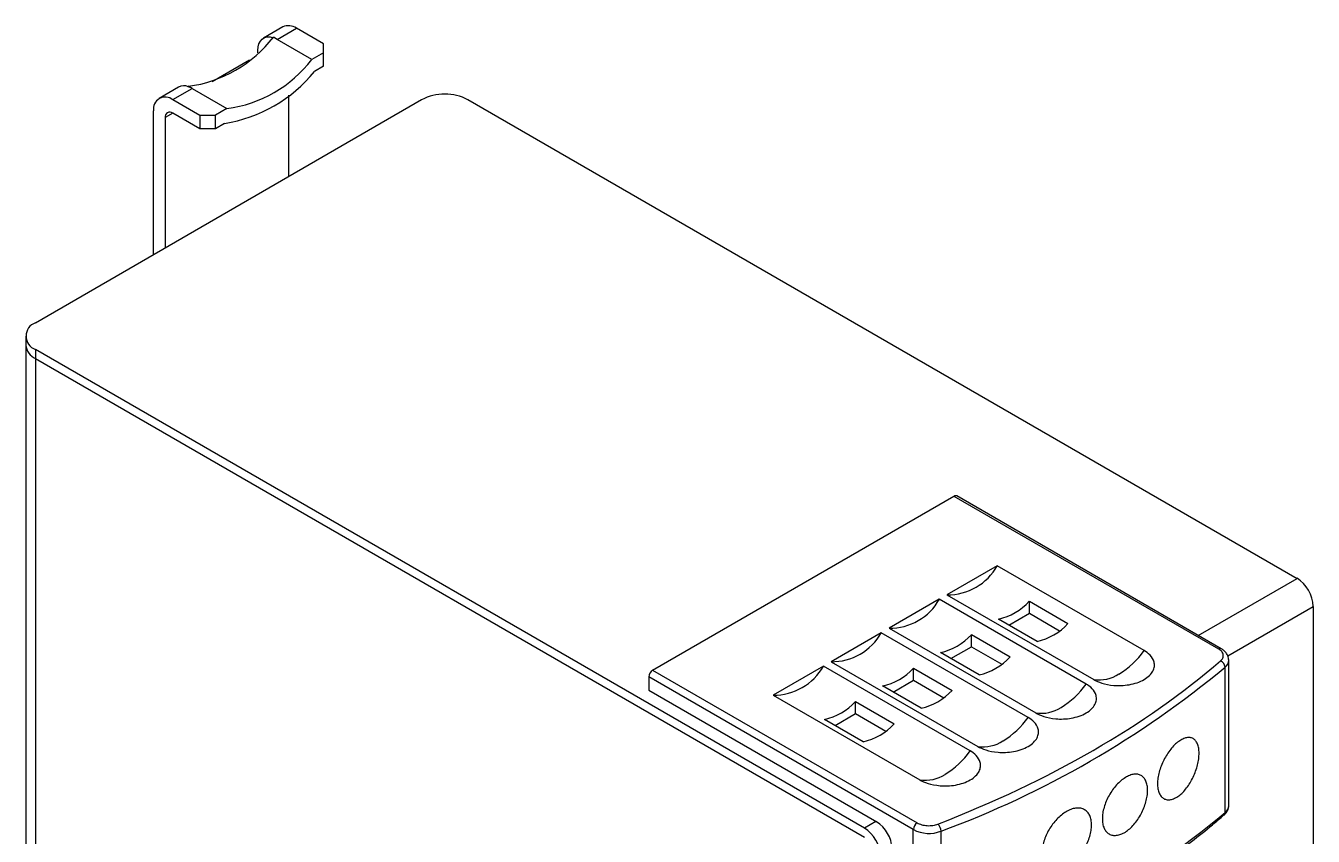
# Model space of a CAD drawing. Header units: millimetres. Extents: x 11 to 129, y 13 to 192.
# Drawn here: x 10.8 to 128.7, y 117.6 to 191.8 of the extents above; entities that cross this region are included whole.
import ezdxf

# ---------------------------------------------------------------- set-up
doc = ezdxf.new("R2010")
doc.units = ezdxf.units.MM

msp = doc.modelspace()

# ---------------------------------------------------------------- linework, layer by layer
at = {"color": 7, "linetype": 'Continuous', "lineweight": 25}
for p, q in [((34.35, 191.67), (32.58, 190.65)), ((33.83, 190.53), (35.6, 191.55)), ((38.07, 190.12), (35.6, 191.55)), ((33.83, 190.53), (33.48, 190.73)), ((37.01, 188.69), (33.83, 190.53)), ((38.07, 189.3), (38.07, 190.12)), ((27.87, 186.68), (31.3, 188.66)), ((32.06, 189.31), (32.06, 189.51)), ((38.07, 189.3), (37.01, 188.69)), ((38.07, 188.08), (38.07, 189.3)), ((38.07, 188.08), (37.24, 187.6)), ((25.7, 186.24), (25.68, 186.19)), ((26.05, 186.04), (25.7, 186.24)), ((11.7, 164.61), (47.05, 185.02)), ((24.8, 186.16), (23.03, 185.14)), ((24.28, 185.02), (26.05, 186.04)), ((24.28, 185.02), (26.76, 183.59)), ((26.05, 186.04), (29.23, 184.2)), ((34.89, 177.99), (34.89, 185.42)), ((51.29, 185.02), (127.17, 141.21)), ((22.52, 170.85), (22.52, 184)), ((29.23, 184.2), (28.17, 183.59)), ((23.58, 183.38), (23.58, 171.46)), ((26.76, 182.36), (24.28, 183.79)), ((26.76, 183.59), (28.17, 183.59)), ((26.76, 183.59), (26.76, 182.36)), ((28.17, 182.36), (28.17, 183.59)), ((29, 182.84), (28.17, 182.36)), ((28.17, 182.36), (26.76, 182.36)), ((10.82, 163.38), (10.82, 162.56)), ((10.82, 162.56), (10.82, 62.29)), ((11.7, 162.16), (11.7, 161.34)), ((87.57, 118.36), (11.7, 162.16)), ((11.7, 161.34), (87.57, 117.54)), ((11.7, 161.34), (11.7, 61.07)), ((68.19, 132.81), (95.77, 148.73)), ((95.77, 148.73), (119.98, 134.75)), ((120.23, 134.77), (96.02, 148.75)), ((99.73, 142.36), (95.13, 139.7)), ((113.17, 134.6), (99.73, 142.36)), ((94.43, 139.3), (89.83, 136.64)), ((107.86, 131.54), (94.43, 139.3)), ((95.13, 139.7), (108.57, 131.95)), ((102.67, 139.12), (106.2, 137.08)), ((102.67, 138.01), (102.67, 139.12)), ((100.8, 136.93), (102.67, 138.01)), ((102.67, 138.01), (105.44, 136.41)), ((128.65, 138.64), (128.65, 40)), ((103.37, 135.44), (99.84, 137.49)), ((89.12, 136.24), (84.53, 133.58)), ((102.56, 128.48), (89.12, 136.24)), ((89.83, 136.64), (103.27, 128.89)), ((97.36, 136.06), (100.9, 134.02)), ((97.36, 134.95), (97.36, 136.06)), ((98.07, 132.38), (94.53, 134.42)), ((95.49, 133.87), (97.36, 134.95)), ((97.36, 134.95), (100.14, 133.35)), ((83.82, 133.17), (79.23, 130.52)), ((97.26, 125.42), (83.82, 133.17)), ((84.53, 133.58), (97.96, 125.83)), ((120.92, 133.73), (120.91, 133.78)), ((120.92, 133.73), (120.92, 133.77)), ((120.92, 120.42), (120.92, 133.73)), ((92.05, 118.22), (67.84, 132.19)), ((67.84, 132.19), (67.84, 130.97)), ((68.19, 132.81), (92.41, 118.83)), ((92.06, 133), (95.59, 130.95)), ((92.06, 131.89), (92.06, 133)), ((120.58, 119.78), (120.58, 133.09)), ((67.84, 130.97), (88.7, 118.93)), ((92.77, 129.32), (89.23, 131.36)), ((90.19, 130.81), (92.06, 131.89)), ((92.06, 131.89), (94.83, 130.29)), ((79.23, 130.52), (92.66, 122.76)), ((86.76, 129.93), (90.29, 127.89)), ((86.76, 128.83), (86.76, 129.93)), ((84.89, 127.75), (86.76, 128.83)), ((86.76, 128.83), (89.53, 127.22)), ((87.46, 126.26), (83.93, 128.3)), ((92.05, 104.91), (92.05, 118.22)), ((94.58, 118.07), (94.58, 104.76))]:
    msp.add_line(p, q, dxfattribs=at)
at = {"color": 8, "linetype": 'Continuous', "lineweight": 25}
for p, q in [((24.28, 183.79), (23.58, 183.38)), ((118.12, 135.99), (127.17, 141.21)), ((120.83, 134.13), (128.65, 138.64)), ((88.63, 118.97), (87.57, 118.36))]:
    msp.add_line(p, q, dxfattribs=at)
at = {"color": 7, "linetype": 'Continuous', "lineweight": 25, "flags": 128}
msp.add_lwpolyline([(32.06, 189.51), (32.09, 189.84), (32.16, 190.13), (32.29, 190.38), (32.46, 190.57), (32.67, 190.7), (32.91, 190.76), (33.19, 190.76), (33.48, 190.69)], dxfattribs=at)
at = {"color": 7, "linetype": 'Continuous', "lineweight": 25}
for centre, radius, start, end in [((34.86, 190.53), 1.26, 54.3828, 114.3071), ((24.09, 198.01), 11.88, 277.7899, 322.2048), ((27.62, 195.97), 11.88, 277.7899, 322.2048), ((26.92, 195.97), 13.29, 279.0309, 320.9638), ((25.29, 185.23), 1.06, 67.363, 117.631), ((23.59, 184.17), 1.09, 50.7968, 189.2139), ((49.17, 180.92), 4.61, 62.6097, 117.3903), ((24.01, 183.45), 0.437, 50.7978, 189.2131), ((12.16, 163.38), 1.31, 110.7834, 249.2166), ((12.32, 162.71), 1.51, 185.6948, 245.6253), ((95.92, 148.52), 0.252, 65.6967, 125.6137), ((95.18, 144.93), 5.23, 269.5098, 330.4848), ((125.43, 138.5), 3.23, 2.6054, 57.3947), ((89.88, 141.87), 5.23, 269.5098, 330.4848), ((98.69, 142.73), 5.37, 282.287, 317.7076), ((102.23, 140.69), 5.37, 282.287, 317.7076), ((84.57, 138.81), 5.23, 269.5098, 330.4848), ((93.39, 139.67), 5.37, 282.287, 317.7076), ((106.82, 139.1), 7.78, 301.3469, 324.6583), ((79.27, 135.75), 5.23, 269.5098, 330.4848), ((96.93, 137.63), 5.37, 282.287, 317.7076), ((119.92, 133.04), 0.663, 4.0535, 68.194), ((68.61, 132.16), 0.768, 122.6067, 177.394), ((88.09, 136.61), 5.37, 282.287, 317.7076), ((63.65, 201.68), 89.15, 290.3026, 309.692), ((109.04, 135.26), 3.34, 261.8909, 303.1396), ((91.62, 134.57), 5.37, 282.287, 317.7076), ((101.52, 136.04), 7.78, 301.3469, 324.6583), ((82.78, 133.55), 5.37, 282.287, 317.7076), ((96.22, 132.98), 7.78, 301.3469, 324.6583), ((103.74, 132.2), 3.34, 261.891, 303.1396), ((86.32, 131.51), 5.37, 282.287, 317.7076), ((98.43, 129.13), 3.34, 261.8909, 303.1396), ((90.91, 129.92), 7.78, 301.3469, 324.6583), ((93.13, 126.07), 3.34, 261.8909, 303.1396), ((63.65, 188.37), 89.15, 290.3026, 309.692), ((85.83, 115.64), 3.23, 2.6054, 57.3947), ((87.04, 116.34), 3.07, 2.6053, 57.3945), ((92.82, 118.18), 0.768, 122.6067, 177.394), ((93.48, 121), 3.13, 242.9241, 290.6198), ((93.64, 118.05), 0.944, 1.315, 45.1889)]:
    msp.add_arc(centre, radius, start, end, dxfattribs=at)
at = {"color": 8, "linetype": 'Continuous', "lineweight": 25}
for centre, radius, start, end in [((120.13, 134.54), 0.251, 65.7029, 125.6155), ((120.07, 133.76), 0.849, 306.883, 357.5426), ((120.07, 120.45), 0.849, 306.883, 357.5426), ((120.31, 119.76), 0.275, 311.3073, 3.0951)]:
    msp.add_arc(centre, radius, start, end, dxfattribs=at)
at = {"color": 7, "linetype": 'Continuous', "lineweight": 25}
msp.add_ellipse((25.22, 183.52), major_axis=(0.22, 2.72), ratio=0.714734, start_param=5.957616, end_param=6.158974, dxfattribs=at)
for points, knots in [([(108.57, 131.95), (108.76, 131.84), (109, 131.73), (109.61, 131.53), (109.98, 131.45), (110.62, 131.4), (110.85, 131.39), (111.33, 131.41), (111.57, 131.44), (112.06, 131.52), (112.3, 131.58), (112.76, 131.74), (112.97, 131.84), (113.36, 132.06), (113.52, 132.18), (113.8, 132.45), (113.9, 132.59), (114.05, 132.87), (114.09, 133.01), (114.13, 133.29), (114.12, 133.42), (114.02, 133.79), (113.88, 134), (113.55, 134.35), (113.36, 134.49), (113.17, 134.6)], [0, 0, 0, 0, 0.125, 0.125, 0.25, 0.25, 0.3125, 0.3125, 0.375, 0.375, 0.4375, 0.4375, 0.5, 0.5, 0.5625, 0.5625, 0.625, 0.625, 0.6875, 0.6875, 0.75, 0.75, 0.875, 0.875, 1, 1, 1, 1]), ([(120.17, 133.65), (120.26, 133.73), (120.33, 133.82), (120.42, 134.01), (120.43, 134.12), (120.4, 134.32), (120.35, 134.42), (120.2, 134.6), (120.1, 134.68), (119.98, 134.75)], [0, 0, 0, 0, 0.25, 0.25, 0.5, 0.5, 0.75, 0.75, 1, 1, 1, 1]), ([(120.91, 133.78), (120.91, 133.86), (120.89, 134.05), (120.74, 134.32), (120.53, 134.58), (120.33, 134.71), (120.23, 134.77)], [0, 0, 0, 0, 0.227524, 0.498636, 0.758161, 1, 1, 1, 1]), ([(103.27, 128.89), (103.46, 128.78), (103.7, 128.67), (104.31, 128.47), (104.68, 128.39), (105.32, 128.34), (105.55, 128.33), (106.02, 128.35), (106.27, 128.38), (106.75, 128.46), (107, 128.52), (107.46, 128.68), (107.67, 128.78), (108.05, 129), (108.22, 129.12), (108.49, 129.39), (108.6, 129.53), (108.75, 129.81), (108.79, 129.95), (108.82, 130.22), (108.81, 130.36), (108.72, 130.73), (108.58, 130.94), (108.25, 131.29), (108.05, 131.43), (107.86, 131.54)], [0, 0, 0, 0, 0.125, 0.125, 0.25, 0.25, 0.3125, 0.3125, 0.375, 0.375, 0.4375, 0.4375, 0.5, 0.5, 0.5625, 0.5625, 0.625, 0.625, 0.6875, 0.6875, 0.75, 0.75, 0.875, 0.875, 1, 1, 1, 1]), ([(97.96, 125.83), (98.15, 125.72), (98.39, 125.6), (99, 125.41), (99.37, 125.33), (100.02, 125.28), (100.24, 125.27), (100.72, 125.29), (100.96, 125.31), (101.45, 125.4), (101.69, 125.46), (102.15, 125.62), (102.37, 125.72), (102.75, 125.94), (102.92, 126.06), (103.19, 126.33), (103.3, 126.47), (103.44, 126.75), (103.49, 126.89), (103.52, 127.16), (103.51, 127.29), (103.42, 127.67), (103.28, 127.88), (102.94, 128.23), (102.75, 128.37), (102.56, 128.48)], [0, 0, 0, 0, 0.125, 0.125, 0.25, 0.25, 0.3125, 0.3125, 0.375, 0.375, 0.4375, 0.4375, 0.5, 0.5, 0.5625, 0.5625, 0.625, 0.625, 0.6875, 0.6875, 0.75, 0.75, 0.875, 0.875, 1, 1, 1, 1]), ([(118.2, 125.21), (118.2, 125.04), (118.19, 124.87), (118.14, 124.51), (118.1, 124.33), (118.01, 123.95), (117.96, 123.76), (117.82, 123.39), (117.74, 123.2), (117.57, 122.84), (117.48, 122.67), (117.28, 122.33), (117.17, 122.17), (116.94, 121.88), (116.83, 121.74), (116.58, 121.5), (116.46, 121.39), (116.22, 121.21), (116.09, 121.14), (115.84, 121.02), (115.72, 120.98), (115.49, 120.94), (115.38, 120.94), (115.17, 120.97), (115.07, 121), (114.89, 121.1), (114.81, 121.17), (114.66, 121.35), (114.6, 121.45), (114.5, 121.68), (114.46, 121.81), (114.41, 122.1), (114.4, 122.25), (114.4, 122.58), (114.41, 122.75), (114.46, 123.11), (114.5, 123.29), (114.6, 123.66), (114.66, 123.85), (114.8, 124.22), (114.89, 124.41), (115.07, 124.76), (115.17, 124.93), (115.38, 125.27), (115.49, 125.42), (115.72, 125.71), (115.84, 125.85), (116.09, 126.09), (116.21, 126.19), (116.46, 126.37), (116.58, 126.45), (116.83, 126.56), (116.94, 126.61), (117.17, 126.65), (117.28, 126.66), (117.48, 126.63), (117.57, 126.6), (117.74, 126.5), (117.82, 126.43), (117.95, 126.27), (118.01, 126.17), (118.1, 125.94), (118.14, 125.81), (118.19, 125.53), (118.2, 125.37), (118.2, 125.21)], [0, 0, 0, 0, 0.03125, 0.03125, 0.0625, 0.0625, 0.09375, 0.09375, 0.125, 0.125, 0.15625, 0.15625, 0.1875, 0.1875, 0.21875, 0.21875, 0.25, 0.25, 0.28125, 0.28125, 0.3125, 0.3125, 0.34375, 0.34375, 0.375, 0.375, 0.40625, 0.40625, 0.4375, 0.4375, 0.46875, 0.46875, 0.5, 0.5, 0.53125, 0.53125, 0.5625, 0.5625, 0.59375, 0.59375, 0.625, 0.625, 0.65625, 0.65625, 0.6875, 0.6875, 0.71875, 0.71875, 0.75, 0.75, 0.78125, 0.78125, 0.8125, 0.8125, 0.84375, 0.84375, 0.875, 0.875, 0.90625, 0.90625, 0.9375, 0.9375, 0.96875, 0.96875, 1, 1, 1, 1]), ([(92.66, 122.76), (92.85, 122.65), (93.09, 122.54), (93.7, 122.35), (94.07, 122.27), (94.71, 122.22), (94.94, 122.21), (95.42, 122.23), (95.66, 122.25), (96.15, 122.34), (96.39, 122.4), (96.85, 122.56), (97.06, 122.65), (97.45, 122.87), (97.61, 123), (97.89, 123.26), (97.99, 123.4), (98.14, 123.69), (98.18, 123.83), (98.22, 124.1), (98.21, 124.23), (98.11, 124.6), (97.97, 124.82), (97.64, 125.17), (97.45, 125.31), (97.26, 125.42)], [0, 0, 0, 0, 0.125, 0.125, 0.25, 0.25, 0.3125, 0.3125, 0.375, 0.375, 0.4375, 0.4375, 0.5, 0.5, 0.5625, 0.5625, 0.625, 0.625, 0.6875, 0.6875, 0.75, 0.75, 0.875, 0.875, 1, 1, 1, 1]), ([(113.49, 121.8), (113.49, 121.64), (113.48, 121.47), (113.42, 121.11), (113.39, 120.93), (113.29, 120.56), (113.22, 120.38), (113.08, 120.01), (112.99, 119.83), (112.81, 119.48), (112.7, 119.31), (112.48, 118.98), (112.36, 118.83), (112.12, 118.54), (111.99, 118.41), (111.72, 118.18), (111.59, 118.08), (111.32, 117.91), (111.18, 117.84), (110.91, 117.74), (110.78, 117.71), (110.53, 117.68), (110.41, 117.68), (110.18, 117.72), (110.07, 117.76), (109.87, 117.88), (109.78, 117.95), (109.63, 118.13), (109.56, 118.24), (109.46, 118.47), (109.41, 118.61), (109.36, 118.89), (109.35, 119.05), (109.35, 119.38), (109.36, 119.55), (109.41, 119.9), (109.46, 120.08), (109.56, 120.45), (109.63, 120.63), (109.78, 120.99), (109.87, 121.17), (110.07, 121.52), (110.17, 121.68), (110.41, 122.01), (110.53, 122.16), (110.78, 122.44), (110.91, 122.56), (111.18, 122.79), (111.32, 122.89), (111.59, 123.06), (111.72, 123.13), (111.99, 123.23), (112.11, 123.27), (112.36, 123.3), (112.48, 123.3), (112.7, 123.26), (112.8, 123.23), (112.99, 123.12), (113.08, 123.05), (113.22, 122.88), (113.29, 122.77), (113.39, 122.54), (113.42, 122.41), (113.48, 122.12), (113.49, 121.97), (113.49, 121.8)], [0, 0, 0, 0, 0.03125, 0.03125, 0.0625, 0.0625, 0.09375, 0.09375, 0.125, 0.125, 0.15625, 0.15625, 0.1875, 0.1875, 0.21875, 0.21875, 0.25, 0.25, 0.28125, 0.28125, 0.3125, 0.3125, 0.34375, 0.34375, 0.375, 0.375, 0.40625, 0.40625, 0.4375, 0.4375, 0.46875, 0.46875, 0.5, 0.5, 0.53125, 0.53125, 0.5625, 0.5625, 0.59375, 0.59375, 0.625, 0.625, 0.65625, 0.65625, 0.6875, 0.6875, 0.71875, 0.71875, 0.75, 0.75, 0.78125, 0.78125, 0.8125, 0.8125, 0.84375, 0.84375, 0.875, 0.875, 0.90625, 0.90625, 0.9375, 0.9375, 0.96875, 0.96875, 1, 1, 1, 1]), ([(108.36, 118.64), (108.36, 118.48), (108.34, 118.31), (108.29, 117.96), (108.24, 117.78), (108.14, 117.41), (108.07, 117.23), (107.91, 116.87), (107.82, 116.69), (107.61, 116.35), (107.5, 116.18), (107.26, 115.87), (107.13, 115.72), (106.87, 115.45), (106.73, 115.33), (106.44, 115.11), (106.3, 115.01), (106, 114.86), (105.85, 114.79), (105.57, 114.71), (105.42, 114.68), (105.15, 114.66), (105.02, 114.67), (104.77, 114.72), (104.65, 114.77), (104.44, 114.89), (104.35, 114.97), (104.18, 115.15), (104.11, 115.26), (103.99, 115.51), (103.95, 115.64), (103.89, 115.93), (103.87, 116.09), (103.87, 116.41), (103.89, 116.58), (103.95, 116.93), (103.99, 117.11), (104.11, 117.47), (104.18, 117.65), (104.34, 118.01), (104.44, 118.18), (104.65, 118.52), (104.77, 118.68), (105.02, 118.99), (105.15, 119.14), (105.42, 119.4), (105.56, 119.53), (105.85, 119.74), (106, 119.84), (106.29, 119.99), (106.44, 120.06), (106.73, 120.15), (106.86, 120.18), (107.13, 120.2), (107.26, 120.19), (107.5, 120.14), (107.61, 120.1), (107.82, 119.98), (107.91, 119.91), (108.07, 119.73), (108.14, 119.62), (108.24, 119.38), (108.29, 119.25), (108.34, 118.96), (108.36, 118.81), (108.36, 118.64)], [0, 0, 0, 0, 0.03125, 0.03125, 0.0625, 0.0625, 0.09375, 0.09375, 0.125, 0.125, 0.15625, 0.15625, 0.1875, 0.1875, 0.21875, 0.21875, 0.25, 0.25, 0.28125, 0.28125, 0.3125, 0.3125, 0.34375, 0.34375, 0.375, 0.375, 0.40625, 0.40625, 0.4375, 0.4375, 0.46875, 0.46875, 0.5, 0.5, 0.53125, 0.53125, 0.5625, 0.5625, 0.59375, 0.59375, 0.625, 0.625, 0.65625, 0.65625, 0.6875, 0.6875, 0.71875, 0.71875, 0.75, 0.75, 0.78125, 0.78125, 0.8125, 0.8125, 0.84375, 0.84375, 0.875, 0.875, 0.90625, 0.90625, 0.9375, 0.9375, 0.96875, 0.96875, 1, 1, 1, 1]), ([(120.5, 119.56), (120.56, 119.62), (120.68, 119.74), (120.82, 119.95), (120.91, 120.18), (120.92, 120.34), (120.92, 120.42)], [0, 0, 0, 0, 0.234361, 0.481564, 0.738132, 1, 1, 1, 1]), ([(94.48, 104.54), (95.21, 104.83), (96.84, 105.46), (99.28, 106.51), (101.81, 107.67), (104.28, 108.87), (106.68, 110.13), (109.01, 111.44), (111.26, 112.8), (113.43, 114.2), (115.52, 115.64), (117.52, 117.13), (119.18, 118.44), (120.14, 119.26), (120.48, 119.56)], [0, 0, 0, 0, 0.071878, 0.159065, 0.246409, 0.333891, 0.421496, 0.509213, 0.597031, 0.684945, 0.77295, 0.861045, 0.949231, 1, 1, 1, 1]), ([(92.41, 118.83), (92.52, 118.76), (92.66, 118.71), (92.97, 118.62), (93.14, 118.59), (93.5, 118.57), (93.68, 118.58), (94.02, 118.63), (94.17, 118.67), (94.3, 118.72)], [0, 0, 0, 0, 0.25, 0.25, 0.5, 0.5, 0.75, 0.75, 1, 1, 1, 1])]:
    msp.add_open_spline(points, degree=3, knots=knots, dxfattribs=at)
for points in [[(108.5, 125.46), (112.84, 127.97), (116.75, 130.71), (120.17, 133.65)], [(94.3, 118.72), (99.4, 120.7), (104.16, 122.95), (108.5, 125.46)]]:
    msp.add_open_spline(points, degree=3, dxfattribs=at)

doc.saveas('drawing.dxf')
